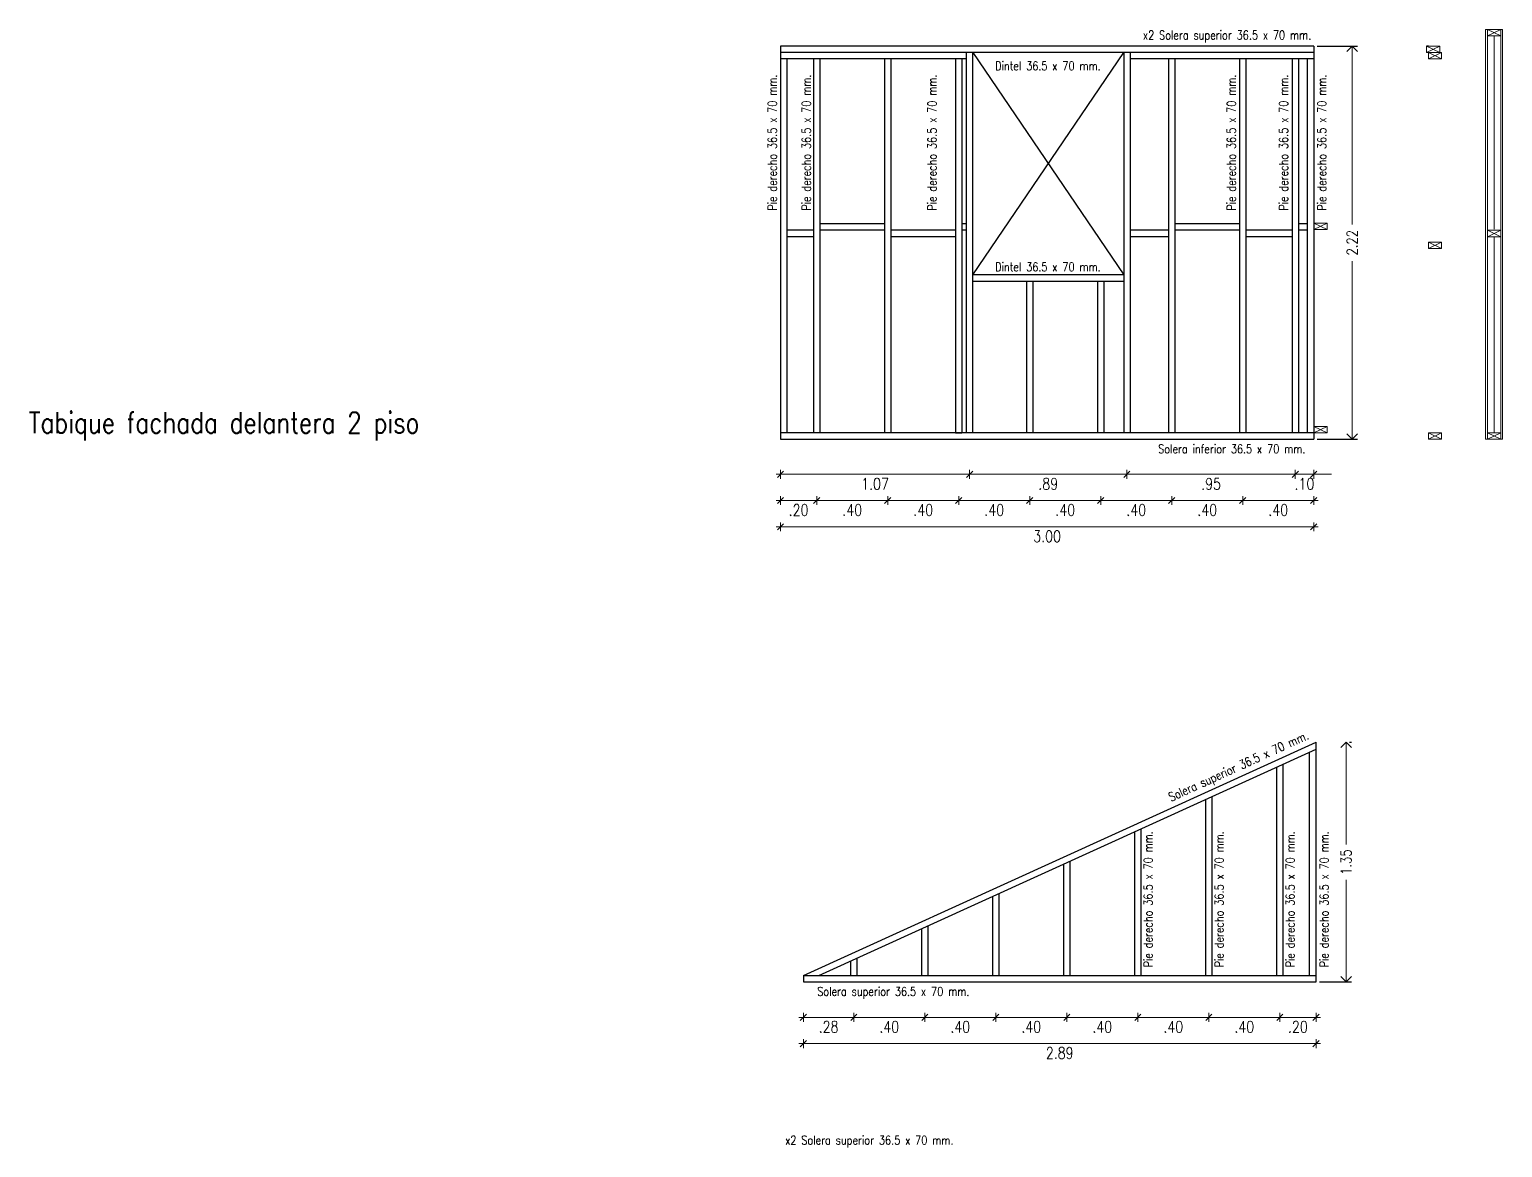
# Model space of a CAD drawing. Header units: metres. Extents: x -2 to 612, y -64 to 156.
# Drawn here: x 353.33 to 361.63, y 1.6 to 7.9 of the extents above; entities that cross this region are included whole.
import ezdxf

# ---------------------------------------------------------------- set-up
doc = ezdxf.new("R2010")
doc.units = ezdxf.units.M
doc.header["$LTSCALE"] = 5
doc.header["$MEASUREMENT"] = 0
doc.layers.get('0').update_dxf_attribs({"color": 30})
doc.layers.get('DEFPOINTS').update_dxf_attribs({"color": 210})
for name, color, linetype, lineweight in [('A-ANNO-DIMS', 3, 'Continuous', 18), ('A-ANNO-TEXT', 3, 'Continuous', 18), ('A-DETL-MBND', 3, 'Continuous', 18), ('A-ELEV-MBE2', 4, 'Continuous', 25), ('A-WALL-PATT', 8, 'Continuous', 18), ('A-WALL-STUD', 3, 'Continuous', 18)]:
    doc.layers.add(name, color=color, linetype=linetype, lineweight=lineweight)
doc.styles.add('E-ROMANS', font='romans.shx', dxfattribs={"width": 0.8})
doc.dimstyles.new('E-0050_ARW_12', dxfattribs={"dimscale": 0.001, "dimtxt": 60, "dimasz": 60, "dimexe": 30, "dimexo": 20, "dimgap": 30, "dimtad": 0, "dimzin": 0, "dimdsep": 46, "dimtxsty": 'E-ROMANS', "dimblk": 'OPEN90', "dimcen": 30, "dimclrd": 256, "dimclre": 256, "dimclrt": 256, "dimadec": 0, "dimazin": 0, "dimtfac": 1, "dimtmove": 1, "dimatfit": 3, "dimldrblk": 'OPEN90', "dimfxl": 1, "dimtfill": 1, "dimtolj": 1, "dimtzin": 0, "dimlwd": -1, "dimarcsym": 0})

# ---------------------------------------------------------------- blocks, each defined once
blk = doc.blocks.new('ARCH TICK 2')
for p, q in [((-1, 0), (0.5, 0)), ((0, 0.5), (0, -0.5))]:
    blk.add_line(p, q)
at = {"color": 0, "linetype": 'ByBlock'}
blk.add_line((-0.35, -0.35), (0.35, 0.35), dxfattribs=at)
at = {"color": 0, "linetype": 'ByBlock', "const_width": 0.106}
blk.add_lwpolyline([(-0.35, -0.35), (0.35, 0.35)], dxfattribs=at)
blk = doc.blocks.new('*D258')
at = {"layer": 'A-ANNO-DIMS', "transparency": 16777216}
blk.add_line((360.2146, 5.2426), (360.5146, 5.2426), dxfattribs=at)
at = {"layer": 'DEFPOINTS', "color": 0, "transparency": 16777216}
for p in [(360.1646, 5.624), (360.5646, 5.624), (360.5646, 5.2426)]:
    blk.add_point(p, dxfattribs=at)
at = {"layer": 'A-ANNO-DIMS', "transparency": 16777216, "xscale": 0.05, "yscale": 0.05, "zscale": 0.05, "rotation": 180}
blk.add_blockref('ARCH TICK 2', (360.1646, 5.2426), dxfattribs=at)
at = {"layer": 'A-ANNO-DIMS', "transparency": 16777216, "xscale": 0.05, "yscale": 0.05, "zscale": 0.05}
blk.add_blockref('ARCH TICK 2', (360.5646, 5.2426), dxfattribs=at)
at = {"layer": 'A-ANNO-DIMS', "transparency": 16777216, "insert": (360.3646, 5.1892), "char_height": 0.065, "attachment_point": 5, "style": 'E-ROMANS'}
blk.add_mtext('\\A1;.40', dxfattribs=at)
blk = doc.blocks.new('_Open90')
at = {"color": 0, "linetype": 'ByBlock', "lineweight": -2}
for p, q in [((0, 0), (-1, 0)), ((-0.5, 0.5), (0, 0)), ((0, 0), (-0.5, -0.5))]:
    blk.add_line(p, q, dxfattribs=at)
blk = doc.blocks.new('*D259')
at = {"layer": 'A-ANNO-DIMS', "transparency": 16777216}
blk.add_line((359.0146, 5.2426), (359.3146, 5.2426), dxfattribs=at)
at = {"layer": 'DEFPOINTS', "color": 0, "transparency": 16777216}
for p in [(358.9646, 5.624), (359.3646, 5.624), (359.3646, 5.2426)]:
    blk.add_point(p, dxfattribs=at)
at = {"layer": 'A-ANNO-DIMS', "transparency": 16777216, "xscale": 0.05, "yscale": 0.05, "zscale": 0.05, "rotation": 180}
blk.add_blockref('ARCH TICK 2', (358.9646, 5.2426), dxfattribs=at)
at = {"layer": 'A-ANNO-DIMS', "transparency": 16777216, "xscale": 0.05, "yscale": 0.05, "zscale": 0.05}
blk.add_blockref('ARCH TICK 2', (359.3646, 5.2426), dxfattribs=at)
at = {"layer": 'A-ANNO-DIMS', "transparency": 16777216, "insert": (359.1646, 5.1892), "char_height": 0.065, "attachment_point": 5, "style": 'E-ROMANS'}
blk.add_mtext('\\A1;.40', dxfattribs=at)
blk = doc.blocks.new('*D260')
at = {"layer": 'A-ANNO-DIMS', "lineweight": -2, "transparency": 16777216}
for p, q in [((360.5846, 7.804), (360.811, 7.804)), ((360.5846, 5.588), (360.811, 5.588))]:
    blk.add_line(p, q, dxfattribs=at)
at = {"layer": 'A-ANNO-DIMS', "transparency": 16777216}
for p, q in [((360.781, 7.744), (360.781, 6.7991)), ((360.781, 5.648), (360.781, 6.5928))]:
    blk.add_line(p, q, dxfattribs=at)
at = {"layer": 'DEFPOINTS', "color": 0, "transparency": 16777216}
for p in [(360.5646, 7.804), (360.781, 7.804), (360.5646, 5.588)]:
    blk.add_point(p, dxfattribs=at)
at = {"layer": 'A-ANNO-DIMS', "transparency": 16777216, "xscale": 0.06, "yscale": 0.06, "zscale": 0.06}
for p, rotation in [((360.781, 7.804), 90), ((360.781, 5.588), 270)]:
    blk.add_blockref('_Open90', p, dxfattribs=dict(at, rotation=rotation))
at = {"layer": 'A-ANNO-DIMS', "transparency": 16777216, "insert": (360.781, 6.696), "char_height": 0.06, "attachment_point": 5, "rotation": 90, "style": 'E-ROMANS', "bg_fill": 3, "box_fill_scale": 1.25, "bg_fill_color": 256, "bg_fill_true_color": 13158600, "bg_fill_transparency": 0}
blk.add_mtext('\\A1;2.22', dxfattribs=at)
blk = doc.blocks.new('*D261')
at = {"layer": 'A-ANNO-DIMS', "transparency": 16777216}
blk.add_line((359.8146, 5.2426), (360.1146, 5.2426), dxfattribs=at)
at = {"layer": 'DEFPOINTS', "color": 0, "transparency": 16777216}
for p in [(359.7646, 5.624), (360.1646, 5.624), (360.1646, 5.2426)]:
    blk.add_point(p, dxfattribs=at)
at = {"layer": 'A-ANNO-DIMS', "transparency": 16777216, "xscale": 0.05, "yscale": 0.05, "zscale": 0.05, "rotation": 180}
blk.add_blockref('ARCH TICK 2', (359.7646, 5.2426), dxfattribs=at)
at = {"layer": 'A-ANNO-DIMS', "transparency": 16777216, "xscale": 0.05, "yscale": 0.05, "zscale": 0.05}
blk.add_blockref('ARCH TICK 2', (360.1646, 5.2426), dxfattribs=at)
at = {"layer": 'A-ANNO-DIMS', "transparency": 16777216, "insert": (359.9646, 5.1892), "char_height": 0.065, "attachment_point": 5, "style": 'E-ROMANS'}
blk.add_mtext('\\A1;.40', dxfattribs=at)
blk = doc.blocks.new('*D262')
at = {"layer": 'A-ANNO-DIMS', "transparency": 16777216}
blk.add_line((359.4146, 5.2426), (359.7146, 5.2426), dxfattribs=at)
at = {"layer": 'DEFPOINTS', "color": 0, "transparency": 16777216}
for p in [(359.3646, 5.624), (359.7646, 5.624), (359.7646, 5.2426)]:
    blk.add_point(p, dxfattribs=at)
at = {"layer": 'A-ANNO-DIMS', "transparency": 16777216, "xscale": 0.05, "yscale": 0.05, "zscale": 0.05, "rotation": 180}
blk.add_blockref('ARCH TICK 2', (359.3646, 5.2426), dxfattribs=at)
at = {"layer": 'A-ANNO-DIMS', "transparency": 16777216, "xscale": 0.05, "yscale": 0.05, "zscale": 0.05}
blk.add_blockref('ARCH TICK 2', (359.7646, 5.2426), dxfattribs=at)
at = {"layer": 'A-ANNO-DIMS', "transparency": 16777216, "insert": (359.5646, 5.1892), "char_height": 0.065, "attachment_point": 5, "style": 'E-ROMANS'}
blk.add_mtext('\\A1;.40', dxfattribs=at)
blk = doc.blocks.new('*D263')
at = {"layer": 'A-ANNO-DIMS', "transparency": 16777216}
blk.add_line((358.6146, 5.2426), (358.9146, 5.2426), dxfattribs=at)
at = {"layer": 'DEFPOINTS', "color": 0, "transparency": 16777216}
for p in [(358.5646, 5.624), (358.9646, 5.624), (358.9646, 5.2426)]:
    blk.add_point(p, dxfattribs=at)
at = {"layer": 'A-ANNO-DIMS', "transparency": 16777216, "xscale": 0.05, "yscale": 0.05, "zscale": 0.05, "rotation": 180}
blk.add_blockref('ARCH TICK 2', (358.5646, 5.2426), dxfattribs=at)
at = {"layer": 'A-ANNO-DIMS', "transparency": 16777216, "xscale": 0.05, "yscale": 0.05, "zscale": 0.05}
blk.add_blockref('ARCH TICK 2', (358.9646, 5.2426), dxfattribs=at)
at = {"layer": 'A-ANNO-DIMS', "transparency": 16777216, "insert": (358.7646, 5.1892), "char_height": 0.065, "attachment_point": 5, "style": 'E-ROMANS'}
blk.add_mtext('\\A1;.40', dxfattribs=at)
blk = doc.blocks.new('*D264')
at = {"layer": 'A-ANNO-DIMS', "transparency": 16777216}
blk.add_line((358.6761, 5.3905), (359.4621, 5.3905), dxfattribs=at)
at = {"layer": 'DEFPOINTS', "color": 0, "transparency": 16777216}
for p in [(358.6261, 5.624), (359.5121, 5.624), (359.5121, 5.3905)]:
    blk.add_point(p, dxfattribs=at)
at = {"layer": 'A-ANNO-DIMS', "transparency": 16777216, "xscale": 0.05, "yscale": 0.05, "zscale": 0.05, "rotation": 180}
blk.add_blockref('ARCH TICK 2', (358.6261, 5.3905), dxfattribs=at)
at = {"layer": 'A-ANNO-DIMS', "transparency": 16777216, "xscale": 0.05, "yscale": 0.05, "zscale": 0.05}
blk.add_blockref('ARCH TICK 2', (359.5121, 5.3905), dxfattribs=at)
at = {"layer": 'A-ANNO-DIMS', "transparency": 16777216, "insert": (359.0691, 5.3371), "char_height": 0.065, "attachment_point": 5, "style": 'E-ROMANS'}
blk.add_mtext('\\A1;.89', dxfattribs=at)
blk = doc.blocks.new('*D265')
at = {"layer": 'A-ANNO-DIMS', "transparency": 16777216}
for p, q in [((360.4106, 5.3905), (360.3606, 5.3905)), ((360.4606, 5.3905), (360.5646, 5.3905)), ((360.6146, 5.3905), (360.6646, 5.3905))]:
    blk.add_line(p, q, dxfattribs=at)
at = {"layer": 'DEFPOINTS', "color": 0, "transparency": 16777216}
for p in [(360.4606, 5.624), (360.5646, 5.624), (360.5646, 5.3905)]:
    blk.add_point(p, dxfattribs=at)
at = {"layer": 'A-ANNO-DIMS', "transparency": 16777216, "xscale": 0.05, "yscale": 0.05, "zscale": 0.05}
blk.add_blockref('ARCH TICK 2', (360.4606, 5.3905), dxfattribs=at)
at = {"layer": 'A-ANNO-DIMS', "transparency": 16777216, "xscale": 0.05, "yscale": 0.05, "zscale": 0.05, "rotation": 180}
blk.add_blockref('ARCH TICK 2', (360.5646, 5.3905), dxfattribs=at)
at = {"layer": 'A-ANNO-DIMS', "transparency": 16777216, "insert": (360.5126, 5.3371), "char_height": 0.065, "attachment_point": 5, "style": 'E-ROMANS'}
blk.add_mtext('\\A1;.10', dxfattribs=at)
blk = doc.blocks.new('*D266')
at = {"layer": 'A-ANNO-DIMS', "transparency": 16777216}
blk.add_line((358.2146, 5.2426), (358.5146, 5.2426), dxfattribs=at)
at = {"layer": 'DEFPOINTS', "color": 0, "transparency": 16777216}
for p in [(358.1646, 5.624), (358.5646, 5.624), (358.5646, 5.2426)]:
    blk.add_point(p, dxfattribs=at)
at = {"layer": 'A-ANNO-DIMS', "transparency": 16777216, "xscale": 0.05, "yscale": 0.05, "zscale": 0.05, "rotation": 180}
blk.add_blockref('ARCH TICK 2', (358.1646, 5.2426), dxfattribs=at)
at = {"layer": 'A-ANNO-DIMS', "transparency": 16777216, "xscale": 0.05, "yscale": 0.05, "zscale": 0.05}
blk.add_blockref('ARCH TICK 2', (358.5646, 5.2426), dxfattribs=at)
at = {"layer": 'A-ANNO-DIMS', "transparency": 16777216, "insert": (358.3646, 5.1892), "char_height": 0.065, "attachment_point": 5, "style": 'E-ROMANS'}
blk.add_mtext('\\A1;.40', dxfattribs=at)
blk = doc.blocks.new('*D267')
at = {"layer": 'A-ANNO-DIMS', "transparency": 16777216}
blk.add_line((357.8146, 5.2426), (358.1146, 5.2426), dxfattribs=at)
at = {"layer": 'DEFPOINTS', "color": 0, "transparency": 16777216}
for p in [(357.7646, 5.624), (358.1646, 5.624), (358.1646, 5.2426)]:
    blk.add_point(p, dxfattribs=at)
at = {"layer": 'A-ANNO-DIMS', "transparency": 16777216, "xscale": 0.05, "yscale": 0.05, "zscale": 0.05, "rotation": 180}
blk.add_blockref('ARCH TICK 2', (357.7646, 5.2426), dxfattribs=at)
at = {"layer": 'A-ANNO-DIMS', "transparency": 16777216, "xscale": 0.05, "yscale": 0.05, "zscale": 0.05}
blk.add_blockref('ARCH TICK 2', (358.1646, 5.2426), dxfattribs=at)
at = {"layer": 'A-ANNO-DIMS', "transparency": 16777216, "insert": (357.9646, 5.1892), "char_height": 0.065, "attachment_point": 5, "style": 'E-ROMANS'}
blk.add_mtext('\\A1;.40', dxfattribs=at)
blk = doc.blocks.new('*D268')
at = {"layer": 'A-ANNO-DIMS', "transparency": 16777216}
blk.add_line((357.6106, 5.2426), (357.7146, 5.2426), dxfattribs=at)
at = {"layer": 'DEFPOINTS', "color": 0, "transparency": 16777216}
for p in [(357.5606, 5.624), (357.7646, 5.624), (357.7646, 5.2426)]:
    blk.add_point(p, dxfattribs=at)
at = {"layer": 'A-ANNO-DIMS', "transparency": 16777216, "xscale": 0.05, "yscale": 0.05, "zscale": 0.05, "rotation": 180}
blk.add_blockref('ARCH TICK 2', (357.5606, 5.2426), dxfattribs=at)
at = {"layer": 'A-ANNO-DIMS', "transparency": 16777216, "xscale": 0.05, "yscale": 0.05, "zscale": 0.05}
blk.add_blockref('ARCH TICK 2', (357.7646, 5.2426), dxfattribs=at)
at = {"layer": 'A-ANNO-DIMS', "transparency": 16777216, "insert": (357.6626, 5.1892), "char_height": 0.065, "attachment_point": 5, "style": 'E-ROMANS'}
blk.add_mtext('\\A1;.20', dxfattribs=at)
blk = doc.blocks.new('*D269')
at = {"layer": 'A-ANNO-DIMS', "transparency": 16777216}
blk.add_line((359.5621, 5.3905), (360.4106, 5.3905), dxfattribs=at)
at = {"layer": 'DEFPOINTS', "color": 0, "transparency": 16777216}
for p in [(359.5121, 5.624), (360.4606, 5.624), (360.4606, 5.3905)]:
    blk.add_point(p, dxfattribs=at)
at = {"layer": 'A-ANNO-DIMS', "transparency": 16777216, "xscale": 0.05, "yscale": 0.05, "zscale": 0.05, "rotation": 180}
blk.add_blockref('ARCH TICK 2', (359.5121, 5.3905), dxfattribs=at)
at = {"layer": 'A-ANNO-DIMS', "transparency": 16777216, "xscale": 0.05, "yscale": 0.05, "zscale": 0.05}
blk.add_blockref('ARCH TICK 2', (360.4606, 5.3905), dxfattribs=at)
at = {"layer": 'A-ANNO-DIMS', "transparency": 16777216, "insert": (359.9864, 5.3371), "char_height": 0.065, "attachment_point": 5, "style": 'E-ROMANS'}
blk.add_mtext('\\A1;.95', dxfattribs=at)
blk = doc.blocks.new('*D270')
at = {"layer": 'A-ANNO-DIMS', "transparency": 16777216}
blk.add_line((357.6106, 5.3905), (358.5761, 5.3905), dxfattribs=at)
at = {"layer": 'DEFPOINTS', "color": 0, "transparency": 16777216}
for p in [(357.5606, 5.624), (358.6261, 5.624), (358.6261, 5.3905)]:
    blk.add_point(p, dxfattribs=at)
at = {"layer": 'A-ANNO-DIMS', "transparency": 16777216, "xscale": 0.05, "yscale": 0.05, "zscale": 0.05, "rotation": 180}
blk.add_blockref('ARCH TICK 2', (357.5606, 5.3905), dxfattribs=at)
at = {"layer": 'A-ANNO-DIMS', "transparency": 16777216, "xscale": 0.05, "yscale": 0.05, "zscale": 0.05}
blk.add_blockref('ARCH TICK 2', (358.6261, 5.3905), dxfattribs=at)
at = {"layer": 'A-ANNO-DIMS', "transparency": 16777216, "insert": (358.0934, 5.3371), "char_height": 0.065, "attachment_point": 5, "style": 'E-ROMANS'}
blk.add_mtext('\\A1;1.07', dxfattribs=at)
blk = doc.blocks.new('*D271')
at = {"layer": 'A-ANNO-DIMS', "transparency": 16777216}
blk.add_line((357.6106, 5.0947), (360.5146, 5.0947), dxfattribs=at)
at = {"layer": 'DEFPOINTS', "color": 0, "transparency": 16777216}
for p in [(357.5606, 5.588), (360.5646, 5.588), (360.5646, 5.0947)]:
    blk.add_point(p, dxfattribs=at)
at = {"layer": 'A-ANNO-DIMS', "transparency": 16777216, "xscale": 0.05, "yscale": 0.05, "zscale": 0.05, "rotation": 180}
blk.add_blockref('ARCH TICK 2', (357.5606, 5.0947), dxfattribs=at)
at = {"layer": 'A-ANNO-DIMS', "transparency": 16777216, "xscale": 0.05, "yscale": 0.05, "zscale": 0.05}
blk.add_blockref('ARCH TICK 2', (360.5646, 5.0947), dxfattribs=at)
at = {"layer": 'A-ANNO-DIMS', "transparency": 16777216, "insert": (359.0626, 5.0413), "char_height": 0.065, "attachment_point": 5, "style": 'E-ROMANS'}
blk.add_mtext('\\A1;3.00', dxfattribs=at)
blk = doc.blocks.new('*D296')
at = {"layer": 'A-ANNO-DIMS', "transparency": 16777216}
blk.add_line((357.9237, 2.3298), (357.7398, 2.3298), dxfattribs=at)
at = {"layer": 'DEFPOINTS', "color": 0, "transparency": 16777216}
for p in [(357.6898, 2.5294), (357.9737, 2.5294), (357.6898, 2.3298)]:
    blk.add_point(p, dxfattribs=at)
at = {"layer": 'A-ANNO-DIMS', "transparency": 16777216, "xscale": 0.05, "yscale": 0.05, "zscale": 0.05, "rotation": 180}
blk.add_blockref('ARCH TICK 2', (357.6898, 2.3298), dxfattribs=at)
at = {"layer": 'A-ANNO-DIMS', "transparency": 16777216, "xscale": 0.05, "yscale": 0.05, "zscale": 0.05}
blk.add_blockref('ARCH TICK 2', (357.9737, 2.3298), dxfattribs=at)
at = {"layer": 'A-ANNO-DIMS', "transparency": 16777216, "insert": (357.8317, 2.2764), "char_height": 0.065, "attachment_point": 5, "style": 'E-ROMANS'}
blk.add_mtext('\\A1;.28', dxfattribs=at)
blk = doc.blocks.new('*D297')
at = {"layer": 'A-ANNO-DIMS', "transparency": 16777216}
blk.add_line((359.1237, 2.3298), (358.8237, 2.3298), dxfattribs=at)
at = {"layer": 'DEFPOINTS', "color": 0, "transparency": 16777216}
for p in [(358.7737, 2.5294), (359.1737, 2.5294), (358.7737, 2.3298)]:
    blk.add_point(p, dxfattribs=at)
at = {"layer": 'A-ANNO-DIMS', "transparency": 16777216, "xscale": 0.05, "yscale": 0.05, "zscale": 0.05, "rotation": 180}
blk.add_blockref('ARCH TICK 2', (358.7737, 2.3298), dxfattribs=at)
at = {"layer": 'A-ANNO-DIMS', "transparency": 16777216, "xscale": 0.05, "yscale": 0.05, "zscale": 0.05}
blk.add_blockref('ARCH TICK 2', (359.1737, 2.3298), dxfattribs=at)
at = {"layer": 'A-ANNO-DIMS', "transparency": 16777216, "insert": (358.9737, 2.2764), "char_height": 0.065, "attachment_point": 5, "style": 'E-ROMANS'}
blk.add_mtext('\\A1;.40', dxfattribs=at)
blk = doc.blocks.new('*D298')
at = {"layer": 'A-ANNO-DIMS', "transparency": 16777216}
blk.add_line((358.3237, 2.3298), (358.0237, 2.3298), dxfattribs=at)
at = {"layer": 'DEFPOINTS', "color": 0, "transparency": 16777216}
for p in [(357.9737, 2.5294), (358.3737, 2.5294), (357.9737, 2.3298)]:
    blk.add_point(p, dxfattribs=at)
at = {"layer": 'A-ANNO-DIMS', "transparency": 16777216, "xscale": 0.05, "yscale": 0.05, "zscale": 0.05, "rotation": 180}
blk.add_blockref('ARCH TICK 2', (357.9737, 2.3298), dxfattribs=at)
at = {"layer": 'A-ANNO-DIMS', "transparency": 16777216, "xscale": 0.05, "yscale": 0.05, "zscale": 0.05}
blk.add_blockref('ARCH TICK 2', (358.3737, 2.3298), dxfattribs=at)
at = {"layer": 'A-ANNO-DIMS', "transparency": 16777216, "insert": (358.1737, 2.2764), "char_height": 0.065, "attachment_point": 5, "style": 'E-ROMANS'}
blk.add_mtext('\\A1;.40', dxfattribs=at)
blk = doc.blocks.new('*D299')
at = {"layer": 'A-ANNO-DIMS', "transparency": 16777216}
blk.add_line((358.7237, 2.3298), (358.4237, 2.3298), dxfattribs=at)
at = {"layer": 'DEFPOINTS', "color": 0, "transparency": 16777216}
for p in [(358.3737, 2.5294), (358.7737, 2.5294), (358.3737, 2.3298)]:
    blk.add_point(p, dxfattribs=at)
at = {"layer": 'A-ANNO-DIMS', "transparency": 16777216, "xscale": 0.05, "yscale": 0.05, "zscale": 0.05, "rotation": 180}
blk.add_blockref('ARCH TICK 2', (358.3737, 2.3298), dxfattribs=at)
at = {"layer": 'A-ANNO-DIMS', "transparency": 16777216, "xscale": 0.05, "yscale": 0.05, "zscale": 0.05}
blk.add_blockref('ARCH TICK 2', (358.7737, 2.3298), dxfattribs=at)
at = {"layer": 'A-ANNO-DIMS', "transparency": 16777216, "insert": (358.5737, 2.2764), "char_height": 0.065, "attachment_point": 5, "style": 'E-ROMANS'}
blk.add_mtext('\\A1;.40', dxfattribs=at)
blk = doc.blocks.new('*D300')
at = {"layer": 'A-ANNO-DIMS', "transparency": 16777216}
blk.add_line((359.5237, 2.3298), (359.2237, 2.3298), dxfattribs=at)
at = {"layer": 'DEFPOINTS', "color": 0, "transparency": 16777216}
for p in [(359.1737, 2.5294), (359.5737, 2.5294), (359.1737, 2.3298)]:
    blk.add_point(p, dxfattribs=at)
at = {"layer": 'A-ANNO-DIMS', "transparency": 16777216, "xscale": 0.05, "yscale": 0.05, "zscale": 0.05, "rotation": 180}
blk.add_blockref('ARCH TICK 2', (359.1737, 2.3298), dxfattribs=at)
at = {"layer": 'A-ANNO-DIMS', "transparency": 16777216, "xscale": 0.05, "yscale": 0.05, "zscale": 0.05}
blk.add_blockref('ARCH TICK 2', (359.5737, 2.3298), dxfattribs=at)
at = {"layer": 'A-ANNO-DIMS', "transparency": 16777216, "insert": (359.3737, 2.2764), "char_height": 0.065, "attachment_point": 5, "style": 'E-ROMANS'}
blk.add_mtext('\\A1;.40', dxfattribs=at)
blk = doc.blocks.new('*D301')
at = {"layer": 'A-ANNO-DIMS', "transparency": 16777216}
blk.add_line((359.9237, 2.3298), (359.6237, 2.3298), dxfattribs=at)
at = {"layer": 'DEFPOINTS', "color": 0, "transparency": 16777216}
for p in [(359.5737, 2.5294), (359.9737, 2.5294), (359.5737, 2.3298)]:
    blk.add_point(p, dxfattribs=at)
at = {"layer": 'A-ANNO-DIMS', "transparency": 16777216, "xscale": 0.05, "yscale": 0.05, "zscale": 0.05, "rotation": 180}
blk.add_blockref('ARCH TICK 2', (359.5737, 2.3298), dxfattribs=at)
at = {"layer": 'A-ANNO-DIMS', "transparency": 16777216, "xscale": 0.05, "yscale": 0.05, "zscale": 0.05}
blk.add_blockref('ARCH TICK 2', (359.9737, 2.3298), dxfattribs=at)
at = {"layer": 'A-ANNO-DIMS', "transparency": 16777216, "insert": (359.7737, 2.2764), "char_height": 0.065, "attachment_point": 5, "style": 'E-ROMANS'}
blk.add_mtext('\\A1;.40', dxfattribs=at)
blk = doc.blocks.new('*D302')
at = {"layer": 'A-ANNO-DIMS', "transparency": 16777216}
blk.add_line((360.3237, 2.3298), (360.0237, 2.3298), dxfattribs=at)
at = {"layer": 'DEFPOINTS', "color": 0, "transparency": 16777216}
for p in [(359.9737, 2.5294), (360.3737, 2.5294), (359.9737, 2.3298)]:
    blk.add_point(p, dxfattribs=at)
at = {"layer": 'A-ANNO-DIMS', "transparency": 16777216, "xscale": 0.05, "yscale": 0.05, "zscale": 0.05, "rotation": 180}
blk.add_blockref('ARCH TICK 2', (359.9737, 2.3298), dxfattribs=at)
at = {"layer": 'A-ANNO-DIMS', "transparency": 16777216, "xscale": 0.05, "yscale": 0.05, "zscale": 0.05}
blk.add_blockref('ARCH TICK 2', (360.3737, 2.3298), dxfattribs=at)
at = {"layer": 'A-ANNO-DIMS', "transparency": 16777216, "insert": (360.1737, 2.2764), "char_height": 0.065, "attachment_point": 5, "style": 'E-ROMANS'}
blk.add_mtext('\\A1;.40', dxfattribs=at)
blk = doc.blocks.new('*D303')
at = {"layer": 'A-ANNO-DIMS', "transparency": 16777216}
blk.add_line((360.5277, 2.3298), (360.4237, 2.3298), dxfattribs=at)
at = {"layer": 'DEFPOINTS', "color": 0, "transparency": 16777216}
for p in [(360.3737, 2.5294), (360.5777, 2.5294), (360.3737, 2.3298)]:
    blk.add_point(p, dxfattribs=at)
at = {"layer": 'A-ANNO-DIMS', "transparency": 16777216, "xscale": 0.05, "yscale": 0.05, "zscale": 0.05, "rotation": 180}
blk.add_blockref('ARCH TICK 2', (360.3737, 2.3298), dxfattribs=at)
at = {"layer": 'A-ANNO-DIMS', "transparency": 16777216, "xscale": 0.05, "yscale": 0.05, "zscale": 0.05}
blk.add_blockref('ARCH TICK 2', (360.5777, 2.3298), dxfattribs=at)
at = {"layer": 'A-ANNO-DIMS', "transparency": 16777216, "insert": (360.4757, 2.2764), "char_height": 0.065, "attachment_point": 5, "style": 'E-ROMANS'}
blk.add_mtext('\\A1;.20', dxfattribs=at)
blk = doc.blocks.new('*D304')
at = {"layer": 'A-ANNO-DIMS', "transparency": 16777216}
blk.add_line((360.5277, 2.1819), (357.7398, 2.1819), dxfattribs=at)
at = {"layer": 'DEFPOINTS', "color": 0, "transparency": 16777216}
for p in [(360.5777, 2.6751), (357.6898, 2.5294), (357.6898, 2.1819)]:
    blk.add_point(p, dxfattribs=at)
at = {"layer": 'A-ANNO-DIMS', "transparency": 16777216, "xscale": 0.05, "yscale": 0.05, "zscale": 0.05, "rotation": 180}
blk.add_blockref('ARCH TICK 2', (357.6898, 2.1819), dxfattribs=at)
at = {"layer": 'A-ANNO-DIMS', "transparency": 16777216, "xscale": 0.05, "yscale": 0.05, "zscale": 0.05}
blk.add_blockref('ARCH TICK 2', (360.5777, 2.1819), dxfattribs=at)
at = {"layer": 'A-ANNO-DIMS', "transparency": 16777216, "insert": (359.1337, 2.1285), "char_height": 0.065, "attachment_point": 5, "style": 'E-ROMANS'}
blk.add_mtext('\\A1;2.89', dxfattribs=at)
blk = doc.blocks.new('*D305')
at = {"layer": 'A-ANNO-DIMS', "transparency": 16777216}
for p, q in [((360.7467, 3.8203), (360.7467, 3.3046)), ((360.7467, 2.5894), (360.7467, 3.1051))]:
    blk.add_line(p, q, dxfattribs=at)
at = {"layer": 'A-ANNO-DIMS', "lineweight": -2, "transparency": 16777216}
for p, q in [((360.7667, 3.8803), (360.7767, 3.8803)), ((360.5977, 2.5294), (360.7767, 2.5294))]:
    blk.add_line(p, q, dxfattribs=at)
at = {"layer": 'DEFPOINTS', "color": 0, "transparency": 16777216}
for p in [(360.7467, 3.8803), (360.7467, 3.8803), (360.5777, 2.5294)]:
    blk.add_point(p, dxfattribs=at)
at = {"layer": 'A-ANNO-DIMS', "transparency": 16777216, "xscale": 0.06, "yscale": 0.06, "zscale": 0.06}
for p, rotation in [((360.7467, 3.8803), 90), ((360.7467, 2.5294), 270)]:
    blk.add_blockref('_Open90', p, dxfattribs=dict(at, rotation=rotation))
at = {"layer": 'A-ANNO-DIMS', "transparency": 16777216, "insert": (360.7467, 3.2049), "char_height": 0.06, "attachment_point": 5, "rotation": 90, "style": 'E-ROMANS', "bg_fill": 3, "box_fill_scale": 1.25, "bg_fill_color": 256, "bg_fill_true_color": 13158600, "bg_fill_transparency": 0}
blk.add_mtext('\\A1;1.35', dxfattribs=at)

msp = doc.modelspace()

# ---------------------------------------------------------------- linework, layer by layer
msp.add_line((358.54659, 5.62396), (358.58259, 5.62396))
at = {"layer": 'A-DETL-MBND'}
for p, q in [((361.54349, 5.62396), (361.54348, 7.89796)), ((361.54349, 5.58796), (361.53248, 5.58796)), ((361.62849, 5.58796), (361.61849, 5.58796))]:
    msp.add_line(p, q, dxfattribs=at)
for points in [[(361.53248, 5.58796), (361.53248, 7.89796)], [(361.54349, 7.89796), (361.53248, 7.89796)], [(361.61849, 5.58796), (361.61849, 7.89796)], [(361.61849, 7.89796), (361.62849, 7.89796)], [(361.62849, 7.89796), (361.62849, 5.58796)]]:
    msp.add_lwpolyline(points, dxfattribs=at)
at = {"layer": 'A-ELEV-MBE2'}
for p, q in [((357.56059, 7.80396), (357.56059, 5.58796)), ((360.56459, 7.80396), (360.56459, 5.58796)), ((361.21054, 7.80396), (361.20054, 7.80396)), ((358.60814, 7.73196), (357.56059, 7.73196)), ((357.59659, 7.73196), (357.59659, 5.62396)), ((357.74659, 7.73196), (357.74659, 5.62396)), ((357.78259, 7.73196), (357.78259, 5.62396)), ((358.14659, 7.73196), (358.14659, 5.62396)), ((358.18259, 7.73196), (358.18259, 5.62396)), ((358.54659, 7.73196), (358.54659, 5.62396)), ((358.58259, 7.73196), (358.58259, 5.62396)), ((359.49414, 7.76796), (359.49414, 6.60796)), ((359.49414, 7.76796), (359.49414, 5.62396)), ((359.53014, 7.76796), (359.53014, 5.62396)), ((359.74659, 7.73196), (359.74659, 5.62396)), ((359.78259, 7.73196), (359.78259, 5.62396)), ((360.14659, 7.73196), (360.14659, 5.62396)), ((360.18259, 7.73196), (360.18259, 5.62396)), ((360.44259, 7.73196), (360.44259, 5.62396)), ((360.47859, 7.73196), (360.47859, 5.62396)), ((360.52859, 7.73196), (360.52859, 5.62396)), ((361.21054, 7.76796), (361.20054, 7.76796)), ((358.94659, 6.47796), (358.94659, 5.62396)), ((358.98259, 6.47796), (358.98259, 5.62396)), ((359.34659, 6.47796), (359.34659, 5.62396)), ((359.38259, 6.47796), (359.38259, 5.62396)), ((360.35569, 3.73968), (360.35569, 2.5654)), ((360.39169, 3.75607), (360.39169, 2.5654)), ((359.99169, 3.57394), (359.99169, 2.5654)), ((359.95569, 3.55755), (359.95569, 2.5654)), ((359.55569, 3.37542), (359.55569, 2.5654)), ((359.59169, 3.39182), (359.59169, 2.5654)), ((359.15569, 3.1933), (359.15569, 2.5654)), ((359.19169, 3.20969), (359.19169, 2.5654)), ((358.75569, 3.01117), (358.75569, 2.5654)), ((358.79169, 3.02756), (358.79169, 2.5654)), ((358.35569, 2.82905), (358.35569, 2.5654)), ((358.39169, 2.84544), (358.39169, 2.5654)), ((357.99169, 2.66331), (357.99169, 2.5654)), ((357.95569, 2.64692), (357.95569, 2.5654)), ((357.68977, 2.5654), (360.57769, 2.5654)), ((357.68977, 2.5654), (357.68977, 2.5294)), ((357.68977, 2.5294), (360.57769, 2.5294))]:
    msp.add_line(p, q, dxfattribs=at)
for points in [[(358.60814, 5.62396), (358.60814, 7.76796)], [(358.64414, 5.62396), (358.64414, 7.76796)], [(357.74659, 6.76597), (357.59659, 6.76597)], [(357.74659, 6.72996), (357.59659, 6.72996)], [(358.14659, 6.80197), (357.78259, 6.80197)], [(358.14659, 6.76597), (357.78259, 6.76597)], [(358.54659, 6.76597), (358.18259, 6.76597)], [(358.54659, 6.72997), (358.18259, 6.72997)], [(358.60814, 6.80197), (358.58259, 6.80197)], [(358.60814, 6.76597), (358.58259, 6.76597)], [(359.74659, 6.76597), (359.53014, 6.76597)], [(359.74659, 6.72997), (359.53014, 6.72997)], [(360.14659, 6.80197), (359.78259, 6.80197)], [(360.14659, 6.76597), (359.78259, 6.76597)], [(360.44259, 6.76597), (360.18259, 6.76597)], [(360.44259, 6.72997), (360.18259, 6.72997)], [(360.52859, 6.80197), (360.47859, 6.80197)], [(360.52859, 6.76597), (360.47859, 6.76597)], [(359.49414, 6.51397), (358.64414, 6.51397)], [(359.49414, 6.47796), (358.64414, 6.47796)], [(360.56459, 5.62396), (357.56059, 5.62396)], [(357.56059, 5.58796), (360.56459, 5.58796)], [(357.68977, 2.5654), (360.57769, 3.88031)], [(357.77665, 2.5654), (360.57769, 3.84076)], [(360.54169, 2.5654), (360.54169, 3.82436)], [(360.57769, 2.5294), (360.57769, 3.88031)]]:
    msp.add_lwpolyline(points, dxfattribs=at)
at = {"layer": 'A-ELEV-MBE2', "color": 252}
for points in [[(358.64414, 7.76796), (359.49414, 6.51397)], [(358.64414, 6.51397), (359.49414, 7.76796)]]:
    msp.add_lwpolyline(points, dxfattribs=at)
at = {"layer": 'A-WALL-PATT', "ltscale": 0.1}
for p, q in [((361.58099, 7.86196), (361.58099, 6.77296)), ((361.58099, 6.72996), (361.58099, 5.62396))]:
    msp.add_line(p, q, dxfattribs=at)
at = {"layer": 'A-WALL-STUD'}
for p, q in [((361.54349, 7.86196), (361.61849, 7.89796)), ((361.61849, 7.86196), (361.54349, 7.89796)), ((361.20054, 7.76796), (361.27554, 7.80396)), ((361.27554, 7.76796), (361.20054, 7.80396)), ((361.21054, 7.73196), (361.28554, 7.76796)), ((361.28554, 7.73196), (361.21054, 7.76796)), ((361.54349, 6.72996), (361.61849, 6.76596)), ((361.61849, 6.72996), (361.54349, 6.76596)), ((361.21054, 6.66246), (361.28554, 6.69846)), ((361.28554, 6.66246), (361.21054, 6.69846)), ((361.21054, 5.58796), (361.28554, 5.62396)), ((361.28554, 5.58796), (361.21054, 5.62396)), ((361.54349, 5.58796), (361.61849, 5.62396)), ((361.61849, 5.58796), (361.54349, 5.62396))]:
    msp.add_line(p, q, dxfattribs=at)
for points in [[(361.54349, 7.86196), (361.61849, 7.86196), (361.61849, 7.89796), (361.54349, 7.89796)], [(361.20054, 7.76796), (361.27554, 7.76796), (361.27554, 7.80396), (361.20054, 7.80396)], [(361.21054, 7.73196), (361.28554, 7.73196), (361.28554, 7.76796), (361.21054, 7.76796)], [(361.54349, 6.72996), (361.61849, 6.72996), (361.61849, 6.76596), (361.54349, 6.76596)], [(361.21054, 6.66246), (361.28554, 6.66246), (361.28554, 6.69846), (361.21054, 6.69846)], [(361.21054, 5.58796), (361.28554, 5.58796), (361.28554, 5.62396), (361.21054, 5.62396)], [(361.54349, 5.58796), (361.61849, 5.58796), (361.61849, 5.62396), (361.54349, 5.62396)]]:
    msp.add_lwpolyline(points, close=True, dxfattribs=at)

# ---------------------------------------------------------------- texts
at = {"layer": 'A-ANNO-TEXT', "attachment_point": 5, "style": 'E-ROMANS'}
for s, insert, char_height in [('\\pi-0.15,l0.15,t0.15;x2 Solera superior 36.5 x 70 mm.', (360.07683, 7.85797), 0.05), ('\\pi-0.15,l0.15,t0.15;Dintel 36.5 x 70 mm.', (359.06754, 7.69269), 0.05), ('\\pi-0.15,l0.15,t0.15;Dintel 36.5 x 70 mm.', (359.06754, 6.55966), 0.05), ('\\pi-0.36,l0.36,t0.36;Tabique fachada delantera 2 piso ', (354.42627, 5.66166), 0.12), ('\\pi-0.15,l0.15,t0.15;Solera inferior 36.5 x 70 mm.', (360.1032, 5.53386), 0.05), ('\\pi-0.15,l0.15,t0.15;Solera superior 36.5 x 70 mm.', (358.19657, 2.46732), 0.05), ('\\pi-0.15,l0.15,t0.15;x2 Solera superior 36.5 x 70 mm.', (358.06145, 1.62917), 0.05)]:
    msp.add_mtext(s, dxfattribs=dict(at, insert=insert, char_height=char_height))
at = {"layer": 'A-ANNO-TEXT', "char_height": 0.05, "attachment_point": 5, "style": 'E-ROMANS'}
for s, insert, rotation in [('\\pi-0.15,l0.15,t0.15;Pie derecho 36.5 x 70 mm.', (357.5149, 7.25993), 90), ('\\pi-0.15,l0.15,t0.15;Pie derecho 36.5 x 70 mm.', (357.70629, 7.25993), 90), ('\\pi-0.15,l0.15,t0.15;Pie derecho 36.5 x 70 mm.', (358.4149, 7.25993), 90), ('\\pi-0.15,l0.15,t0.15;Pie derecho 36.5 x 70 mm.', (360.10089, 7.25993), 90), ('\\pi-0.15,l0.15,t0.15;Pie derecho 36.5 x 70 mm.', (360.3949, 7.25993), 90), ('\\pi-0.15,l0.15,t0.15;Pie derecho 36.5 x 70 mm.', (360.61028, 7.25993), 90), ('\\pi-0.15,l0.15,t0.15;Solera superior 36.5 x 70 mm.', (360.14414, 3.73804), 24.480496), ('\\pi-0.15,l0.15,t0.15;Pie derecho 36.5 x 70 mm.', (359.63199, 2.99507), 90), ('\\pi-0.15,l0.15,t0.15;Pie derecho 36.5 x 70 mm.', (360.03199, 2.99507), 90), ('\\pi-0.15,l0.15,t0.15;Pie derecho 36.5 x 70 mm.', (360.43199, 2.99507), 90)]:
    msp.add_mtext(s, dxfattribs=dict(at, insert=insert, rotation=rotation))

# ---------------------------------------------------------------- dimensions: what is measured, and where the dimension line sits
at = {"layer": 'A-ANNO-DIMS'}
for base, p1, p2, picture, middle in [((357.76459, 5.24264), (357.56059, 5.62396), (357.76459, 5.62396), '*D268', (357.66259, 5.18924)), ((358.62614, 5.39054), (357.56059, 5.62396), (358.62614, 5.62396), '*D270', (358.09337, 5.33714)), ((358.16459, 5.24264), (357.76459, 5.62396), (358.16459, 5.62396), '*D267', (357.96459, 5.18924)), ((358.56459, 5.24264), (358.16459, 5.62396), (358.56459, 5.62396), '*D266', (358.36459, 5.18924)), ((358.96459, 5.24264), (358.56459, 5.62396), (358.96459, 5.62396), '*D263', (358.76459, 5.18924)), ((359.51214, 5.39054), (358.62614, 5.62396), (359.51214, 5.62396), '*D264', (359.06914, 5.33714)), ((359.36459, 5.24264), (358.96459, 5.62396), (359.36459, 5.62396), '*D259', (359.16459, 5.18924)), ((359.76459, 5.24264), (359.36459, 5.62396), (359.76459, 5.62396), '*D262', (359.56459, 5.18924)), ((360.46059, 5.39054), (359.51214, 5.62396), (360.46059, 5.62396), '*D269', (359.98636, 5.33714)), ((360.16459, 5.24264), (359.76459, 5.62396), (360.16459, 5.62396), '*D261', (359.96459, 5.18924)), ((360.56459, 5.24264), (360.16459, 5.62396), (360.56459, 5.62396), '*D258', (360.36459, 5.18924))]:
    dim = msp.add_linear_dim(base=base, p1=p1, p2=p2, dimstyle='E-0050_ARW_12', dxfattribs=at)
    dim.commit()
    dim.dimension.update_dxf_attribs({"geometry": picture, "text_midpoint": middle})
for base, p1, p2, picture, middle in [((357.68977, 2.18189), (360.57769, 2.67511), (357.68977, 2.5294), '*D304', (359.13373, 2.12848)), ((357.68977, 2.32979), (357.97369, 2.5294), (357.68977, 2.5294), '*D296', (357.83173, 2.27638)), ((357.97369, 2.32979), (358.37369, 2.5294), (357.97369, 2.5294), '*D298', (358.17369, 2.27638)), ((358.37369, 2.32979), (358.77369, 2.5294), (358.37369, 2.5294), '*D299', (358.57369, 2.27638)), ((358.77369, 2.32979), (359.17369, 2.5294), (358.77369, 2.5294), '*D297', (358.97369, 2.27638)), ((359.17369, 2.32979), (359.57369, 2.5294), (359.17369, 2.5294), '*D300', (359.37369, 2.27638)), ((359.57369, 2.32979), (359.97369, 2.5294), (359.57369, 2.5294), '*D301', (359.77369, 2.27638)), ((359.97369, 2.32979), (360.37369, 2.5294), (359.97369, 2.5294), '*D302', (360.17369, 2.27638)), ((360.37369, 2.32979), (360.57769, 2.5294), (360.37369, 2.5294), '*D303', (360.47569, 2.27638))]:
    dim = msp.add_linear_dim(base=base, p1=p1, p2=p2, angle=180, dimstyle='E-0050_ARW_12', dxfattribs=at)
    dim.commit()
    dim.dimension.update_dxf_attribs({"geometry": picture, "text_midpoint": middle})

# ---------------------------------------------------------------- next in the draw order: dimensions: what is measured, and where the dimension line sits
for base, p1, p2, picture, middle in [((360.78097, 7.80396), (360.56459, 5.58796), (360.56459, 7.80396), '*D260', (360.78097, 6.69596)), ((360.74673, 3.88031), (360.57769, 2.5294), (360.74673, 3.88031), '*D305', (360.74673, 3.20486))]:
    dim = msp.add_linear_dim(base=base, p1=p1, p2=p2, angle=90, dimstyle='E-0050_ARW_12', override={"dimfxl": 0.3}, dxfattribs=at)
    dim.commit()
    dim.dimension.update_dxf_attribs({"geometry": picture, "text_midpoint": middle})

# ---------------------------------------------------------------- next in the draw order: linework, layer by layer
at = {"layer": 'A-ELEV-MBE2'}
for p, q in [((360.56459, 7.80396), (357.56059, 7.80396)), ((360.56459, 7.76796), (357.56059, 7.76796)), ((360.56459, 7.73196), (359.53014, 7.73196))]:
    msp.add_line(p, q, dxfattribs=at)
at = {"layer": 'A-WALL-STUD'}
for p, q in [((360.56459, 6.77096), (360.63959, 6.80696)), ((360.63959, 6.77096), (360.56459, 6.80696)), ((360.56459, 5.62396), (360.63959, 5.65996)), ((360.63959, 5.62396), (360.56459, 5.65996))]:
    msp.add_line(p, q, dxfattribs=at)
for points in [[(360.56459, 6.77096), (360.63959, 6.77096), (360.63959, 6.80696), (360.56459, 6.80696)], [(360.56459, 5.62396), (360.63959, 5.62396), (360.63959, 5.65996), (360.56459, 5.65996)]]:
    msp.add_lwpolyline(points, close=True, dxfattribs=at)

# ---------------------------------------------------------------- next in the draw order: texts
at = {"layer": 'A-ANNO-TEXT', "insert": (360.62339, 2.99507), "char_height": 0.05, "attachment_point": 5, "rotation": 90, "style": 'E-ROMANS'}
msp.add_mtext('\\pi-0.15,l0.15,t0.15;Pie derecho 36.5 x 70 mm.', dxfattribs=at)

# ---------------------------------------------------------------- next in the draw order: dimensions: what is measured, and where the dimension line sits
at = {"layer": 'A-ANNO-DIMS'}
for base, p1, p2, picture, middle in [((360.56459, 5.09475), (357.56059, 5.58796), (360.56459, 5.58796), '*D271', (359.06259, 5.04134)), ((360.56459, 5.39054), (360.46059, 5.62396), (360.56459, 5.62396), '*D265', (360.51259, 5.33714))]:
    dim = msp.add_linear_dim(base=base, p1=p1, p2=p2, dimstyle='E-0050_ARW_12', dxfattribs=at)
    dim.commit()
    dim.dimension.update_dxf_attribs({"geometry": picture, "text_midpoint": middle})

doc.saveas('drawing.dxf')
